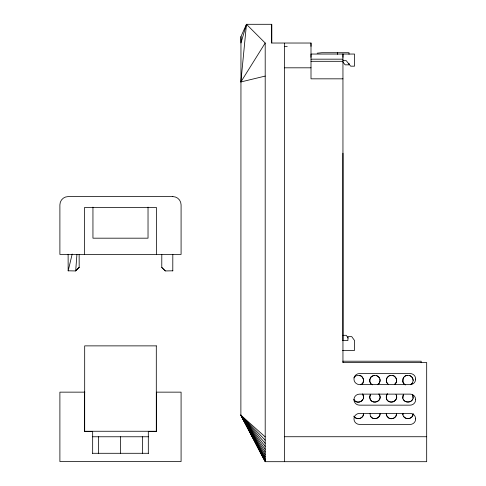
<?xml version="1.0" encoding="UTF-8"?>
<svg xmlns="http://www.w3.org/2000/svg" width="486" height="486" viewBox="0 0 486 486"><rect width="100%" height="100%" fill="white"/><g stroke="black" fill="none" stroke-linecap="round" stroke-linejoin="round"><path stroke-width="0.73" d="M172.822 270.799L165.264 270.957L161.777 267.428L161.802 254.536M172.791 270.957L172.816 254.312M342.952 78.835L311.004 78.835L311.004 43.029L271.729 43.029L271.729 24.3L246.469 24.3L240.959 36.553L240.88 415.178L265.198 461.694L426.684 461.694L426.684 362.538L342.952 362.538M240.959 36.553L240.959 43.029L246.469 24.3L265.198 43.029L265.198 461.694L240.88 415.178L265.198 436.896M271.729 43.029L271.729 24.3M284.48 461.481L284.48 43.242M311.004 57.366L311.004 54.049L354.519 54.049L354.519 66.175L350.667 66.175L346.245 60.665L342.952 60.665M311.004 46.352L311.004 43.029M337.442 53.934L337.442 52.713L337.442 54.183M342.952 340.565L342.952 153.212M342.952 57.366L342.952 54.049L342.952 362.562M362.902 399.626C360.977 403.016 355.77 402.961 353.851 399.626C357.046 405.47 366.395 400.142 362.902 394.401M402.888 398.368L403.416 394.401C398.976 404.461 416.939 404.352 412.48 394.401M76.922 254.536L75.682 270.957L68.125 270.799M404.243 384.189L402.888 381.844L403.149 378.503A4.878 4.878 0 0 1 403.799 377.3M265.198 76.083L240.88 81.952L246.469 24.3M413.003 398.368L412.748 395.021M363.425 398.368L363.613 397.013L362.441 393.891M161.771 267.47L165.289 270.842M72.177 254.063L68.155 270.957L68.125 254.275M411.107 384.608L412.48 383.102L413.179 380.477L412.48 377.865L411.107 376.364L409.297 375.429L407.274 375.344A4.878 4.878 0 0 0 404.243 376.784M396.661 413.55L395.969 416.162L395.118 417.243A5.437 5.437 0 0 1 388.806 418.069L386.637 415.524L386.382 413.531M413.179 413.55C413.422 420.275 402.378 420.165 402.833 413.543M363.613 413.55C363.716 418.671 356.311 420.651 353.851 416.162C356.135 420.329 363.066 419.011 363.51 414.224M380.149 413.55C380.228 418.665 372.847 420.651 370.375 416.162L370.028 413.513M396.576 414.224C396.157 417.766 391.91 419.886 388.806 418.069A5.048 5.048 0 0 1 386.23 413.543M413.088 414.224C412.638 419.005 405.695 420.335 403.416 416.162M387.306 393.854L386.297 396.333C385.21 405.476 400.336 402.323 395.969 394.401M386.716 395.069L387.385 393.903M240.88 81.952L265.198 43.029M378.594 384.189L380.046 381.158L379.961 379.141M361.541 384.608C364.409 382.458 364.032 377.78 361.001 375.951L357.702 375.344L355.752 375.951L353.851 377.865M412.48 399.626C410.548 403.009 405.33 402.967 403.416 399.626M75.658 270.842L79.145 267.312L75.652 270.799M394.523 384.548L395.969 383.102C397.566 380.155 396.017 376.364 392.785 375.429L389.444 375.696L387.306 377.336L386.382 379.141L386.382 381.844L387.385 383.606M394.541 384.566L396.485 381.844L396.485 379.141L395.537 377.336L394.043 375.951L392.111 375.344M377.324 384.73L379.432 383.102L380.149 380.477C380.192 375.988 374.323 373.655 371.201 376.784L369.858 379.141L369.858 381.844L370.782 383.648L372.385 384.876M360.782 384.73L362.902 383.102L363.613 380.477L363.17 378.503L362.076 376.784A5.006 5.006 0 0 0 359.719 375.429M410.36 384.73L412.48 383.102M390.082 375.429C387.391 376.158 385.872 379.189 386.382 381.844L388.405 384.499M374.22 375.344L371.201 376.784L369.755 379.803L369.858 381.844L371.201 384.189M317.164 53.187L321.92 52.713L349.015 52.713L349.015 54.232M284.48 46.352L287.232 46.352M311.004 59.171L342.952 59.171M311.004 61.309L342.952 61.309M284.48 67.815L311.004 67.815M343.043 335.316L346.245 335.316L348.231 338.074M342.636 340.504L347.909 340.504L347.909 336.652L351.755 336.652L354.531 340.504L354.531 350.424L342.551 350.424M342.709 361.207L421.174 361.207L421.174 362.726M84.862 392.147L59.893 392.147L59.893 461.554L181.084 461.554L181.084 392.147L156.571 392.147L156.571 431.538L148.309 431.538L148.309 453.292M92.425 436.768L148.552 436.768M284.48 436.738L426.684 436.732M92.425 453.292L148.552 453.292M376.267 375.429L378.065 376.364L379.432 377.865M265.198 440.134L240.88 415.178L265.198 460.85M265.198 443.317L240.88 415.178L265.198 459.811M342.946 62.087L345.157 64.845L349.015 64.845L349.015 63.326M265.198 446.385L240.88 415.178L265.198 458.371M370.375 416.162C372.3 419.491 377.494 419.546 379.432 416.162A5.407 5.407 0 0 0 380.046 414.224M265.198 449.295L240.88 415.178L265.198 456.573M265.198 451.992L240.88 415.178L265.198 454.434M396.485 395.647C397.098 398.399 395.495 401.236 392.785 402.062A5.419 5.419 0 0 1 386.886 399.626L386.382 398.368L386.382 395.647M402.888 381.844L402.809 379.803A4.963 4.963 0 0 1 407.274 375.344M402.888 413.537L402.888 414.892M156.571 254.433L156.571 207.607L84.406 207.607L84.406 254.433M148.03 207.127L148.03 238.183L92.948 238.183L92.948 207.127M142.526 436.768L142.526 453.292M120.492 436.768L120.492 453.292M98.458 436.768L98.458 453.292M92.668 453.292L92.668 431.538L84.406 431.538L84.406 392.147M79.145 254.549L79.175 267.47M405.36 384.985A5.413 5.413 0 0 1 402.882 381.844M409.297 375.429A5.2 5.2 0 0 1 413.173 380.477M415.664 379.068L415.494 380.489A5.51 5.51 0 0 1 410.172 384.578L359.476 384.578A5.51 5.51 0 0 1 353.972 379.068A5.51 5.51 0 0 1 359.476 373.558L410.172 373.558A5.51 5.51 0 0 1 415.494 377.64L415.664 379.068M415.664 399.638L415.494 401.065A5.51 5.51 0 0 1 410.172 405.148L359.476 405.148A5.51 5.51 0 0 1 353.972 399.638A5.51 5.51 0 0 1 359.476 394.128L410.172 394.128A5.51 5.51 0 0 1 415.494 398.21L415.664 399.638M415.664 418.92L415.494 420.341A5.51 5.51 0 0 1 410.172 424.424L359.476 424.424A5.51 5.51 0 0 1 353.972 418.92A5.51 5.51 0 0 1 359.476 413.41L410.172 413.41A5.51 5.51 0 0 1 415.494 417.492L415.664 418.92M370.375 394.401L369.755 397.694C370.49 404.747 381.917 402.542 379.961 395.647L378.934 393.903L380.149 397.013C380.234 402.135 372.841 404.133 370.375 399.626L369.658 397.013L370.375 394.401M172.822 196.593L68.155 196.593A8.262 8.262 0 0 0 59.893 204.855L59.893 254.433L181.084 254.433L181.084 204.855A8.262 8.262 0 0 0 172.822 196.593M156.298 345.874L84.686 345.874L84.686 431.258L156.298 431.258L156.298 345.874"/></g></svg>
